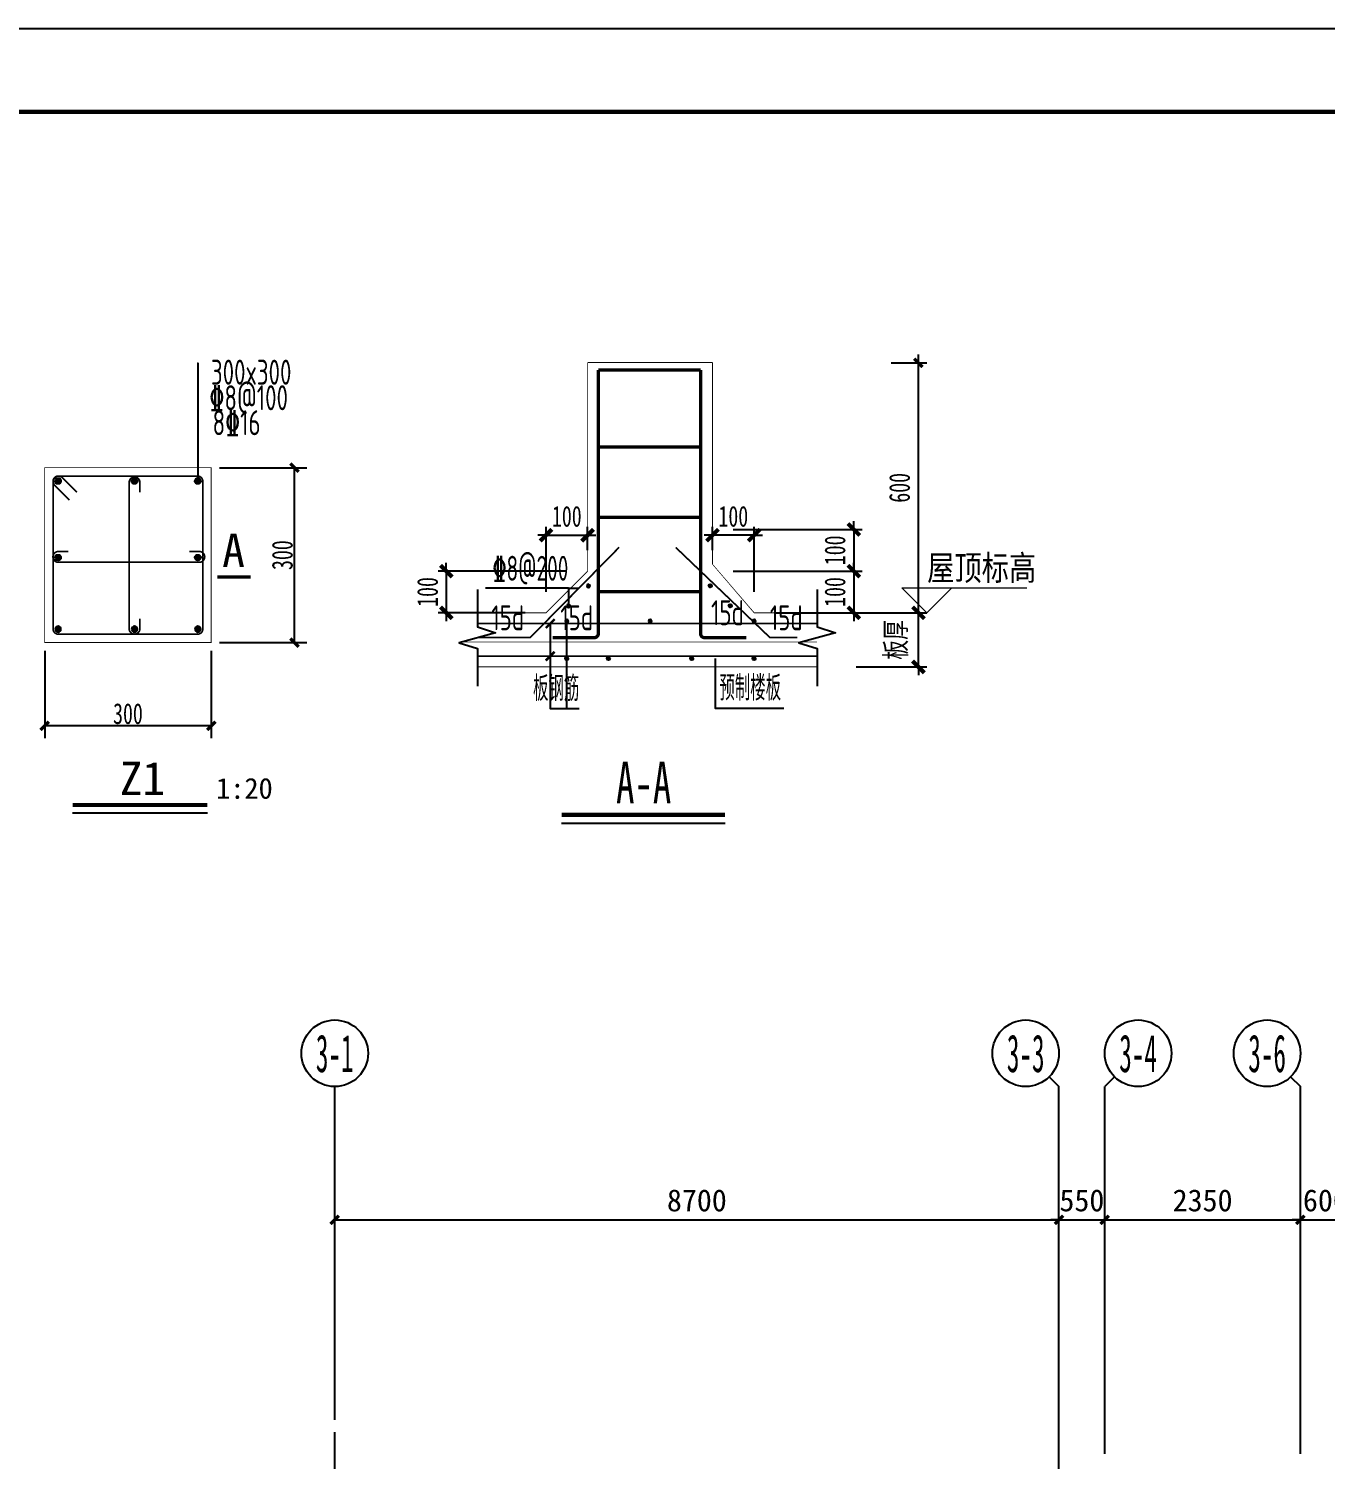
# Model space of a CAD drawing. Extents: x -3200781797 to -8106663, y 494714 to 1244925.
# Drawn here: x -8174377 to -8158800, y 1178883 to 1196064 of the extents above; entities that cross this region are included whole.
import ezdxf
from ezdxf.enums import TextEntityAlignment as Align
from ezdxf.xclip import XClip

# ---------------------------------------------------------------- set-up
doc = ezdxf.new("R2010")
doc.units = 0
doc.header["$LTSCALE"] = 1000
doc.header["$MEASUREMENT"] = 0
doc.header["$XCLIPFRAME"] = 0
doc.linetypes.add('3#-轴线$0$DOTE', pattern=[2.4200000000000004, 2, -0.2, 0.02, -0.2])
doc.linetypes.add('DASH', pattern=[0.35, 0.25, -0.1])
doc.layers.get('Defpoints').update_dxf_attribs({"color": 30, "linetype": 'DASH'})
for name, color, linetype in [('3#-轴线$0$3#-轴号$0$A-ANNO-AXIS-CIRC', 3, 'Continuous'), ('3#-轴线$0$3#-轴号$0$A-ANNO-AXIS-TEXT', 7, 'Continuous'), ('3#-轴线$0$3#-轴号$0$A-ANNO-DIMS', 3, 'Continuous'), ('3#-轴线$0$A-ANNO-DOTE', 10, '3#-轴线$0$DOTE'), ('3#-轴线$0$AXIS_TEXT', 7, 'Continuous'), ('3#4#5#模板$0$BORDER', 7, 'Continuous'), ('3#4#5#模板$0$S-ANNO-TEXT', 7, 'Continuous'), ('S-PC-FQ-WYQ', 4, 'Continuous'), ('节点$0$2-4#-结构平面图-7.19$0$S-ANNO-DIMS', 3, 'Continuous'), ('节点$0$2-4#-结构平面图-7.19$0$S-DETL', 4, 'Continuous'), ('节点$0$2-4#-结构平面图-7.19$0$S-DETL-REIN', 1, 'Continuous'), ('节点$0$2-4#-结构平面图-7.19$0$S-DETL-TEXT', 7, 'Continuous'), ('节点$0$S-DETL', 4, 'Continuous'), ('节点$0$S-DETL-REIN', 1, 'Continuous'), ('节点$0$S-DETL-REIN-TEXT', 1, 'Continuous'), ('节点$0$S-DETL-TEXT', 7, 'Continuous'), ('节点$0$S-SLAB', 6, 'Continuous')]:
    doc.layers.add(name, color=color, linetype=linetype)
doc.styles.add('3#-轴线$0$3#-轴号$0$_TCH_AXIS', font='')
doc.styles.add('3#-轴线$0$3#-轴号$0$_TCH_DIM_T3', font='')
doc.styles.add('3#-轴线$0$COMPLEX', font='COMPLEX')
doc.styles.add('节点$0$-楷体_GB2312', font='')
doc.styles.add('节点$0$2-4#-结构平面图-7.19$0$-楷体_GB2312', font='', dxfattribs={"width": 0.7})
doc.styles.add('节点$0$2-4#-结构平面图-7.19$0$STANDARD', font='')
doc.styles.add('节点$0$2-4#-结构平面图-7.19$0$TSSD_Norm', font='Tssdeng.shx', dxfattribs={"bigfont": 'hztxt.shx'})
doc.styles.add('节点$0$2-4#-结构平面图-7.19$0$楷体', font='simkai.ttf', dxfattribs={"width": 0.7})
doc.styles.add('节点$0$TSSD_NORM', font='tssdeng2.shx', dxfattribs={"width": 0.699999988079071, "bigfont": 'tssdchn.shx'})
doc.styles.add('节点$0$楷体', font='', dxfattribs={"width": 0.7, "height": 250})
doc.styles.get('3#-轴线$0$3#-轴号$0$_TCH_AXIS').set_extended_font_data('SimSun')
doc.styles.get('3#-轴线$0$3#-轴号$0$_TCH_DIM_T3').set_extended_font_data('SimSun')
doc.styles.get('节点$0$-楷体_GB2312').set_extended_font_data('KaiTi_GB2312')
doc.styles.get('节点$0$2-4#-结构平面图-7.19$0$-楷体_GB2312').set_extended_font_data('KaiTi_GB2312')
doc.styles.get('节点$0$2-4#-结构平面图-7.19$0$STANDARD').set_extended_font_data('NSimSun')
doc.styles.get('节点$0$楷体').set_extended_font_data('KaiTi_GB2312')
doc.dimstyles.new('3#-轴线$0$3#-轴号$0$_TCH_ARCH&&100', dxfattribs={"dimtxt": 264.3459915611814, "dimasz": 100, "dimexe": 250, "dimexo": 300, "dimgap": 100, "dimtad": 1, "dimdec": 0, "dimzin": 0, "dimdsep": 46, "dimtxsty": '3#-轴线$0$3#-轴号$0$_TCH_DIM_T3', "dimblk": '3#-轴线$0$3#-轴号$0$_ArchTick', "dimcen": 0.09, "dimclrt": 7, "dimazin": 2, "dimtfac": 1, "dimtdec": 0, "dimtix": 1, "dimtmove": 2, "dimatfit": 3, "dimfxl": 100, "dimtolj": 1, "dimtzin": 0, "dimarcsym": 0})
doc.dimstyles.new('节点$0$2-4#-结构平面图-7.19$0$normal', dxfattribs={"dimtxt": 3.5, "dimasz": 1, "dimexe": 2.5, "dimexo": 3, "dimgap": 1.5, "dimtad": 1, "dimdec": 0, "dimzin": 0, "dimdsep": 46, "dimtxsty": '节点$0$2-4#-结构平面图-7.19$0$STANDARD', "dimblk": '节点$0$2-4#-结构平面图-7.19$0$_ArchTick', "dimcen": 0.09, "dimadec": 0, "dimazin": 0, "dimtfac": 1, "dimtdec": 0, "dimtix": 1, "dimtmove": 2, "dimatfit": 3, "dimfxl": 1, "dimtolj": 1, "dimtzin": 0, "dimarcsym": 0})
doc.dimstyles.new('节点$0$2-4#-结构平面图-7.19$0$TSSD_20_100', dxfattribs={"dimtxt": 250, "dimasz": 100, "dimexe": 100, "dimexo": 250, "dimgap": 100, "dimtad": 1, "dimdec": 0, "dimlfac": 0.2, "dimzin": 0, "dimdsep": 46, "dimtxsty": '节点$0$2-4#-结构平面图-7.19$0$楷体', "dimblk": '节点$0$2-4#-结构平面图-7.19$0$_ArchTick', "dimcen": 0, "dimdle": 100, "dimclrt": 7, "dimadec": 0, "dimazin": 0, "dimtfac": 1, "dimtdec": 0, "dimtix": 1, "dimtmove": 2, "dimatfit": 3, "dimfxl": 1, "dimtolj": 1, "dimtzin": 0, "dimarcsym": 0})
doc.dimstyles.new('节点$0$TSSD_20_100', dxfattribs={"dimtxt": 300, "dimasz": 100, "dimexe": 100, "dimexo": 250, "dimgap": 100, "dimtad": 1, "dimdec": 0, "dimlfac": 0.2, "dimzin": 0, "dimdsep": 46, "dimtxsty": '节点$0$楷体', "dimblk": '节点$0$_ArchTick', "dimcen": 0, "dimdle": 100, "dimclrt": 7, "dimadec": 0, "dimazin": 0, "dimtfac": 1, "dimtdec": 0, "dimtix": 1, "dimtmove": 2, "dimatfit": 3, "dimfxl": 1, "dimtolj": 1, "dimtzin": 0, "dimarcsym": 0})

# ---------------------------------------------------------------- blocks, each defined once
blk = doc.blocks.new('节点$0$2-4#-结构平面图-7.19$0$_ArchTick')
at = {"color": 0, "linetype": 'ByBlock', "const_width": 0.4}
blk.add_lwpolyline([(-0.5, -0.5), (0.5, 0.5)], dxfattribs=at)
blk = doc.blocks.new('*D3819')
at = {"layer": 'Defpoints', "color": 0, "transparency": 16777216}
for p in [(155148.2405911626, -117807.8654207746), (157148.2405911626, -117807.865420763), (155148.2405911626, -118807.8654207485)]:
    blk.add_point(p, dxfattribs=at)
at = {"layer": '节点$0$2-4#-结构平面图-7.19$0$S-DETL-TEXT', "color": 0, "lineweight": -2, "transparency": 16777216}
for p, q in [((155148.2405911626, -117907.8654207746), (155148.2405911626, -118957.8654207485)), ((157148.2405911626, -117907.865420763), (157148.2405911626, -118957.8654207485)), ((157148.2405911626, -118807.8654207485), (155148.2405911626, -118807.8654207485))]:
    blk.add_line(p, q, dxfattribs=at)
at = {"layer": '节点$0$2-4#-结构平面图-7.19$0$S-DETL-TEXT', "color": 0, "lineweight": -2, "transparency": 16777216, "xscale": 100, "yscale": 100, "zscale": 100, "rotation": 180}
blk.add_blockref('节点$0$2-4#-结构平面图-7.19$0$_ArchTick', (155148.2405911626, -118807.8654207485), dxfattribs=at)
at = {"layer": '节点$0$2-4#-结构平面图-7.19$0$S-DETL-TEXT', "color": 0, "lineweight": -2, "transparency": 16777216, "xscale": 100, "yscale": 100, "zscale": 100}
blk.add_blockref('节点$0$2-4#-结构平面图-7.19$0$_ArchTick', (157148.2405911626, -118807.8654207485), dxfattribs=at)
at = {"layer": '节点$0$2-4#-结构平面图-7.19$0$S-DETL-TEXT', "color": 0, "transparency": 16777216, "insert": (156148.2405911626, -118662.8654207485), "char_height": 250, "attachment_point": 5, "style": '节点$0$2-4#-结构平面图-7.19$0$-楷体_GB2312'}
blk.add_mtext('\\A1;300', dxfattribs=at)
blk = doc.blocks.new('*D3820')
at = {"layer": 'Defpoints', "color": 0, "transparency": 16777216}
for p in [(157148.2405911627, -115707.8654207747), (158148.2405911647, -115707.8654207747), (157148.2405911627, -117807.8654207747)]:
    blk.add_point(p, dxfattribs=at)
at = {"layer": '节点$0$2-4#-结构平面图-7.19$0$S-DETL-TEXT', "color": 0, "lineweight": -2, "transparency": 16777216}
for p, q in [((157248.2405911627, -115707.8654207747), (158298.2405911647, -115707.8654207747)), ((158148.2405911647, -117807.8654207747), (158148.2405911647, -115707.8654207747)), ((157248.2405911627, -117807.8654207747), (158298.2405911647, -117807.8654207747))]:
    blk.add_line(p, q, dxfattribs=at)
at = {"layer": '节点$0$2-4#-结构平面图-7.19$0$S-DETL-TEXT', "color": 0, "lineweight": -2, "transparency": 16777216, "xscale": 100, "yscale": 100, "zscale": 100}
for p, rotation in [((158148.2405911647, -115707.8654207747), 90), ((158148.2405911647, -117807.8654207747), 270)]:
    blk.add_blockref('节点$0$2-4#-结构平面图-7.19$0$_ArchTick', p, dxfattribs=dict(at, rotation=rotation))
at = {"layer": '节点$0$2-4#-结构平面图-7.19$0$S-DETL-TEXT', "color": 0, "transparency": 16777216, "insert": (158003.2405911646, -116757.8654207747), "char_height": 250, "attachment_point": 5, "rotation": 90, "style": '节点$0$2-4#-结构平面图-7.19$0$-楷体_GB2312'}
blk.add_mtext('\\A1;300', dxfattribs=at)
blk = doc.blocks.new('节点$0$2-4#-结构平面图-7.19$0$A$C63F51810')
at = {"layer": '节点$0$2-4#-结构平面图-7.19$0$S-DETL-REIN'}
h = blk.add_hatch(color=256, dxfattribs=at)
edge = h.paths.add_edge_path()
edge.add_arc((0, 0), 35, 0, 360)
at = {"layer": '节点$0$2-4#-结构平面图-7.19$0$S-DETL-REIN', "ltscale": 0.2}
blk.add_circle((0, 0), 35, dxfattribs=at)
blk = doc.blocks.new('节点$0$A$C63F51810')
at = {"layer": '节点$0$S-DETL-REIN'}
h = blk.add_hatch(color=256, dxfattribs=at)
edge = h.paths.add_edge_path()
edge.add_arc((0, 0), 35, 0, 360)
at = {"layer": '节点$0$S-DETL-REIN', "ltscale": 0.2}
blk.add_circle((0, 0), 35, dxfattribs=at)
blk = doc.blocks.new('节点$0$_ArchTick')
at = {"color": 0, "linetype": 'ByBlock', "const_width": 0.5}
blk.add_lwpolyline([(-0.7071067811865476, -0.7071067811865476), (0.7071067811865476, 0.7071067811865476)], dxfattribs=at)
blk = doc.blocks.new('*D3821')
at = {"layer": 'Defpoints', "color": 0, "transparency": 16777216}
for p in [(164643.6874410732, -117450.2381756441), (165643.6874410733, -117450.2381756441), (164643.6874410732, -118100.2381756441)]:
    blk.add_point(p, dxfattribs=at)
at = {"layer": '节点$0$S-DETL-TEXT', "color": 0, "lineweight": -2, "transparency": 16777216}
for p, q in [((164893.6874410732, -117450.2381756441), (165743.6874410733, -117450.2381756441)), ((165643.6874410733, -117450.2381756441), (165643.6874410733, -117350.2381756441)), ((165643.6874410733, -118100.2381756441), (165643.6874410733, -117450.2381756441)), ((164893.6874410732, -118100.2381756441), (165743.6874410733, -118100.2381756441)), ((165643.6874410733, -118100.2381756441), (165643.6874410733, -118200.2381756441))]:
    blk.add_line(p, q, dxfattribs=at)
at = {"layer": '节点$0$S-DETL-TEXT', "color": 0, "lineweight": -2, "transparency": 16777216, "xscale": 100, "yscale": 100, "zscale": 100}
for p, rotation in [((165643.6874410733, -117450.2381756441), 270), ((165643.6874410733, -118100.2381756441), 90)]:
    blk.add_blockref('节点$0$_ArchTick', p, dxfattribs=dict(at, rotation=rotation))
at = {"layer": '节点$0$S-DETL-TEXT', "color": 7, "transparency": 16777216, "insert": (165382.8766302624, -117775.2381756442), "char_height": 250, "attachment_point": 5, "rotation": 90, "style": '节点$0$楷体'}
blk.add_mtext('\\A1;板厚', dxfattribs=at)
blk = doc.blocks.new('*D3822')
at = {"layer": 'Defpoints', "color": 0, "transparency": 16777216}
for p in [(161669.8076674424, -116950.2381756441), (159972.5516089892, -117450.2381756441), (161169.8076674422, -117450.2381756441)]:
    blk.add_point(p, dxfattribs=at)
at = {"layer": '节点$0$S-DETL-TEXT', "color": 0, "lineweight": -2, "transparency": 16777216}
for p, q in [((161419.8076674424, -116950.2381756441), (159872.5516089892, -116950.2381756441)), ((159972.5516089892, -116950.2381756441), (159972.5516089892, -116850.2381756441)), ((159972.5516089892, -116950.2381756441), (159972.5516089892, -117450.2381756441)), ((160919.8076674422, -117450.2381756441), (159872.5516089892, -117450.2381756441)), ((159972.5516089892, -117450.2381756441), (159972.5516089892, -117550.2381756441))]:
    blk.add_line(p, q, dxfattribs=at)
at = {"layer": '节点$0$S-DETL-TEXT', "color": 0, "lineweight": -2, "transparency": 16777216, "xscale": 100, "yscale": 100, "zscale": 100}
for p, rotation in [((159972.5516089892, -116950.2381756441), 270), ((159972.5516089892, -117450.2381756441), 90)]:
    blk.add_blockref('节点$0$_ArchTick', p, dxfattribs=dict(at, rotation=rotation))
at = {"layer": '节点$0$S-DETL-TEXT', "color": 7, "transparency": 16777216, "insert": (159747.5516089891, -117200.2381756441), "char_height": 250, "attachment_point": 5, "rotation": 90, "style": '节点$0$楷体'}
blk.add_mtext('\\A1;100', dxfattribs=at)
blk = doc.blocks.new('*D3823')
at = {"layer": 'Defpoints', "color": 0, "transparency": 16777216}
for p in [(161669.8076674424, -116518.4442519848), (161669.8076674424, -116950.2381756441), (161169.8076674421, -117450.2381756441)]:
    blk.add_point(p, dxfattribs=at)
at = {"layer": '节点$0$S-DETL-TEXT', "color": 0, "lineweight": -2, "transparency": 16777216}
for p, q in [((161169.8076674421, -117200.2381756441), (161169.8076674421, -116418.4442519848)), ((161669.8076674424, -116700.2381756441), (161669.8076674424, -116418.4442519848)), ((161169.8076674421, -116518.4442519848), (161069.8076674421, -116518.4442519848)), ((161169.8076674421, -116518.4442519848), (161669.8076674424, -116518.4442519848)), ((161669.8076674424, -116518.4442519848), (161769.8076674424, -116518.4442519848))]:
    blk.add_line(p, q, dxfattribs=at)
at = {"layer": '节点$0$S-DETL-TEXT', "color": 0, "lineweight": -2, "transparency": 16777216, "xscale": 100, "yscale": 100, "zscale": 100}
blk.add_blockref('节点$0$_ArchTick', (161169.8076674421, -116518.4442519848), dxfattribs=at)
at = {"layer": '节点$0$S-DETL-TEXT', "color": 0, "lineweight": -2, "transparency": 16777216, "xscale": 100, "yscale": 100, "zscale": 100, "rotation": 180}
blk.add_blockref('节点$0$_ArchTick', (161669.8076674424, -116518.4442519848), dxfattribs=at)
at = {"layer": '节点$0$S-DETL-TEXT', "color": 7, "transparency": 16777216, "insert": (161419.8076674422, -116293.4442519848), "char_height": 250, "attachment_point": 5, "style": '节点$0$楷体'}
blk.add_mtext('\\A1;100', dxfattribs=at)
blk = doc.blocks.new('*D3861')
at = {"layer": 'Defpoints', "color": 0, "transparency": 16777216}
for p in [(163169.807667407, -116950.2381756791), (163669.8076673721, -117450.2381757144), (164867.0637258263, -117450.2381757144)]:
    blk.add_point(p, dxfattribs=at)
at = {"layer": '节点$0$S-DETL-TEXT', "color": 0, "lineweight": -2, "transparency": 16777216}
for p, q in [((163419.807667407, -116950.2381756791), (164967.0637258263, -116950.238175679)), ((164867.0637258263, -116950.238175679), (164867.0637258263, -116850.238175679)), ((164867.0637258263, -116950.238175679), (164867.0637258263, -117450.2381757144)), ((163919.8076673721, -117450.2381757144), (164967.0637258263, -117450.2381757144)), ((164867.0637258263, -117450.2381757144), (164867.0637258263, -117550.2381757144))]:
    blk.add_line(p, q, dxfattribs=at)
at = {"layer": '节点$0$S-DETL-TEXT', "color": 0, "lineweight": -2, "transparency": 16777216, "xscale": 100, "yscale": 100, "zscale": 100}
for p, rotation in [((164867.0637258263, -116950.238175679), 270), ((164867.0637258263, -117450.2381757144), 90)]:
    blk.add_blockref('节点$0$_ArchTick', p, dxfattribs=dict(at, rotation=rotation))
at = {"layer": '节点$0$S-DETL-TEXT', "color": 7, "transparency": 16777216, "insert": (164642.0637258262, -117200.2381756968), "char_height": 250, "attachment_point": 5, "rotation": 90, "style": '节点$0$楷体'}
blk.add_mtext('\\A1;100', dxfattribs=at)
blk = doc.blocks.new('*D3862')
at = {"layer": 'Defpoints', "color": 0, "transparency": 16777216}
for p in [(163169.807667407, -116518.4442520342), (163169.807667407, -116950.238175679), (163669.807667372, -117450.2381757144)]:
    blk.add_point(p, dxfattribs=at)
at = {"layer": '节点$0$S-DETL-TEXT', "color": 0, "lineweight": -2, "transparency": 16777216}
for p, q in [((163169.807667407, -116700.238175679), (163169.807667407, -116418.4442520342)), ((163669.807667372, -117200.2381757144), (163669.807667372, -116418.4442520342)), ((163169.807667407, -116518.4442520342), (163069.807667407, -116518.4442520342)), ((163669.807667372, -116518.4442520342), (163169.807667407, -116518.4442520342)), ((163669.807667372, -116518.4442520342), (163769.807667372, -116518.4442520342))]:
    blk.add_line(p, q, dxfattribs=at)
at = {"layer": '节点$0$S-DETL-TEXT', "color": 0, "lineweight": -2, "transparency": 16777216, "xscale": 100, "yscale": 100, "zscale": 100}
blk.add_blockref('节点$0$_ArchTick', (163169.807667407, -116518.4442520342), dxfattribs=at)
at = {"layer": '节点$0$S-DETL-TEXT', "color": 0, "lineweight": -2, "transparency": 16777216, "xscale": 100, "yscale": 100, "zscale": 100, "rotation": 180}
blk.add_blockref('节点$0$_ArchTick', (163669.807667372, -116518.4442520342), dxfattribs=at)
at = {"layer": '节点$0$S-DETL-TEXT', "color": 7, "transparency": 16777216, "insert": (163419.8076673895, -116293.4442520342), "char_height": 250, "attachment_point": 5, "style": '节点$0$楷体'}
blk.add_mtext('\\A1;100', dxfattribs=at)
blk = doc.blocks.new('*D3863')
at = {"layer": 'Defpoints', "color": 0, "transparency": 16777216}
for p in [(163169.807667407, -116450.2381756441), (163669.8076673721, -116950.2381756791), (164867.0637258263, -116950.238175679)]:
    blk.add_point(p, dxfattribs=at)
at = {"layer": '节点$0$S-DETL-TEXT', "color": 0, "lineweight": -2, "transparency": 16777216}
for p, q in [((163419.807667407, -116450.2381756441), (164967.0637258263, -116450.2381756441)), ((164867.0637258263, -116450.2381756441), (164867.0637258263, -116350.2381756441)), ((164867.0637258263, -116450.2381756441), (164867.0637258263, -116950.238175679)), ((163919.8076673721, -116950.238175679), (164967.0637258263, -116950.238175679)), ((164867.0637258263, -116950.238175679), (164867.0637258263, -117050.238175679))]:
    blk.add_line(p, q, dxfattribs=at)
at = {"layer": '节点$0$S-DETL-TEXT', "color": 0, "lineweight": -2, "transparency": 16777216, "xscale": 100, "yscale": 100, "zscale": 100}
for p, rotation in [((164867.0637258263, -116450.2381756441), 270), ((164867.0637258263, -116950.238175679), 90)]:
    blk.add_blockref('节点$0$_ArchTick', p, dxfattribs=dict(at, rotation=rotation))
at = {"layer": '节点$0$S-DETL-TEXT', "color": 7, "transparency": 16777216, "insert": (164642.0637258262, -116700.2381756616), "char_height": 250, "attachment_point": 5, "rotation": 90, "style": '节点$0$楷体'}
blk.add_mtext('\\A1;100', dxfattribs=at)
blk = doc.blocks.new('*D3864')
at = {"layer": 'Defpoints', "color": 0, "transparency": 16777216}
for p in [(165067.1206061094, -114448.9881755738), (165643.6874410827, -114448.9881755738), (165063.3706061094, -117450.2381756441)]:
    blk.add_point(p, dxfattribs=at)
at = {"layer": '节点$0$2-4#-结构平面图-7.19$0$S-ANNO-DIMS', "color": 0, "lineweight": -2, "transparency": 16777216}
for p, q in [((165643.6874410827, -117550.2381756441), (165643.6874410827, -114348.9881755738)), ((165317.1206061094, -114448.9881755738), (165743.6874410827, -114448.9881755738)), ((165313.3706061094, -117450.2381756441), (165743.6874410827, -117450.2381756441))]:
    blk.add_line(p, q, dxfattribs=at)
at = {"layer": '节点$0$2-4#-结构平面图-7.19$0$S-ANNO-DIMS', "color": 0, "lineweight": -2, "transparency": 16777216, "xscale": 100, "yscale": 100, "zscale": 100}
for p, rotation in [((165643.6874410827, -114448.9881755738), 90), ((165643.6874410827, -117450.2381756441), 270)]:
    blk.add_blockref('节点$0$2-4#-结构平面图-7.19$0$_ArchTick', p, dxfattribs=dict(at, rotation=rotation))
at = {"layer": '节点$0$2-4#-结构平面图-7.19$0$S-ANNO-DIMS', "color": 7, "transparency": 16777216, "insert": (165417.2829467006, -115949.613175609), "char_height": 250, "attachment_point": 5, "rotation": 90, "style": '节点$0$2-4#-结构平面图-7.19$0$楷体'}
blk.add_mtext('\\A1;600', dxfattribs=at)
blk = doc.blocks.new('3#-轴线$0$_AXISO')
blk.add_circle((0, 0), 0.5)
at = {"layer": '3#-轴线$0$AXIS_TEXT', "style": '3#-轴线$0$COMPLEX', "width": 1.041666666666667}
blk.add_attdef('A', text='', height=0.56, dxfattribs=at).set_placement((-0.25, -0.28), (0.25, -0.28), align=Align.FIT)
blk = doc.blocks.new('3#-轴线$0$3#-轴号$0$_ArchTick')
at = {"color": 0, "linetype": 'ByBlock', "const_width": 0.4}
blk.add_lwpolyline([(-0.5, -0.5), (0.5, 0.5)], dxfattribs=at)
blk = doc.blocks.new('*D2046')
at = {"layer": '3#-轴线$0$3#-轴号$0$A-ANNO-DIMS', "color": 0, "lineweight": -2, "transparency": 16777216}
for p, q in [((1.163414459220222e-13, 4889.379549735226), (1.622657008915596e-13, 5639.379549759914)), ((8700, 4889.379549735224), (8700, 5639.379549759914)), ((1.469576159022177e-13, 5389.379549759914), (8700, 5389.379549759914))]:
    blk.add_line(p, q, dxfattribs=at)
at = {"layer": 'Defpoints', "color": 0, "transparency": 16777216}
for p in [(8700, 5389.379549759914), (9.797174393481187e-14, 4589.379549735226), (8700, 4589.379549735224)]:
    blk.add_point(p, dxfattribs=at)
at = {"layer": '3#-轴线$0$3#-轴号$0$A-ANNO-DIMS', "color": 0, "lineweight": -2, "transparency": 16777216, "xscale": 100, "yscale": 100, "zscale": 100, "rotation": 180}
blk.add_blockref('3#-轴线$0$3#-轴号$0$_ArchTick', (1.469576159022177e-13, 5389.379549759914), dxfattribs=at)
at = {"layer": '3#-轴线$0$3#-轴号$0$A-ANNO-DIMS', "color": 0, "lineweight": -2, "transparency": 16777216, "xscale": 100, "yscale": 100, "zscale": 100}
blk.add_blockref('3#-轴线$0$3#-轴号$0$_ArchTick', (8700, 5389.379549759914), dxfattribs=at)
at = {"layer": '3#-轴线$0$3#-轴号$0$A-ANNO-DIMS', "color": 7, "transparency": 16777216, "insert": (4350, 5621.552545540505), "char_height": 264.3459915611814, "attachment_point": 5, "style": '3#-轴线$0$3#-轴号$0$_TCH_DIM_T3'}
blk.add_mtext('\\A1;8700', dxfattribs=at)
blk = doc.blocks.new('*D2047')
at = {"layer": '3#-轴线$0$3#-轴号$0$A-ANNO-DIMS', "color": 0, "lineweight": -2, "transparency": 16777216}
for p, q in [((8700, 4889.379549735224), (8700, 5639.379549759913)), ((9250, 4889.379549735224), (9250, 5639.379549759913)), ((8700, 5389.379549759913), (8600, 5389.379549759913)), ((8700, 5389.379549759913), (9250, 5389.379549759913)), ((9250, 5389.379549759913), (9350, 5389.379549759913))]:
    blk.add_line(p, q, dxfattribs=at)
at = {"layer": 'Defpoints', "color": 0, "transparency": 16777216}
for p in [(9250, 5389.379549759913), (8700, 4589.379549735224), (9250, 4589.379549735224)]:
    blk.add_point(p, dxfattribs=at)
at = {"layer": '3#-轴线$0$3#-轴号$0$A-ANNO-DIMS', "color": 0, "lineweight": -2, "transparency": 16777216, "xscale": 100, "yscale": 100, "zscale": 100}
blk.add_blockref('3#-轴线$0$3#-轴号$0$_ArchTick', (8700, 5389.379549759913), dxfattribs=at)
at = {"layer": '3#-轴线$0$3#-轴号$0$A-ANNO-DIMS', "color": 0, "lineweight": -2, "transparency": 16777216, "xscale": 100, "yscale": 100, "zscale": 100, "rotation": 180}
blk.add_blockref('3#-轴线$0$3#-轴号$0$_ArchTick', (9250, 5389.379549759913), dxfattribs=at)
at = {"layer": '3#-轴线$0$3#-轴号$0$A-ANNO-DIMS', "color": 7, "transparency": 16777216, "insert": (8975, 5621.552545540504), "char_height": 264.3459915611814, "attachment_point": 5, "style": '3#-轴线$0$3#-轴号$0$_TCH_DIM_T3'}
blk.add_mtext('\\A1;550', dxfattribs=at)
blk = doc.blocks.new('*D2048')
at = {"layer": '3#-轴线$0$3#-轴号$0$A-ANNO-DIMS', "color": 0, "lineweight": -2, "transparency": 16777216}
for p, q in [((9250, 4889.379549735224), (9250, 5639.379549759913)), ((11600, 4889.379549735223), (11600, 5639.379549759913)), ((9250, 5389.379549759913), (11600, 5389.379549759913))]:
    blk.add_line(p, q, dxfattribs=at)
at = {"layer": 'Defpoints', "color": 0, "transparency": 16777216}
for p in [(11600, 5389.379549759913), (9250, 4589.379549735224), (11600, 4589.379549735223)]:
    blk.add_point(p, dxfattribs=at)
at = {"layer": '3#-轴线$0$3#-轴号$0$A-ANNO-DIMS', "color": 0, "lineweight": -2, "transparency": 16777216, "xscale": 100, "yscale": 100, "zscale": 100, "rotation": 180}
blk.add_blockref('3#-轴线$0$3#-轴号$0$_ArchTick', (9250, 5389.379549759913), dxfattribs=at)
at = {"layer": '3#-轴线$0$3#-轴号$0$A-ANNO-DIMS', "color": 0, "lineweight": -2, "transparency": 16777216, "xscale": 100, "yscale": 100, "zscale": 100}
blk.add_blockref('3#-轴线$0$3#-轴号$0$_ArchTick', (11600, 5389.379549759913), dxfattribs=at)
at = {"layer": '3#-轴线$0$3#-轴号$0$A-ANNO-DIMS', "color": 7, "transparency": 16777216, "insert": (10425, 5621.552545540504), "char_height": 264.3459915611814, "attachment_point": 5, "style": '3#-轴线$0$3#-轴号$0$_TCH_DIM_T3'}
blk.add_mtext('\\A1;2350', dxfattribs=at)
blk = doc.blocks.new('*D2049')
at = {"layer": '3#-轴线$0$3#-轴号$0$A-ANNO-DIMS', "color": 0, "lineweight": -2, "transparency": 16777216}
for p, q in [((11600, 4889.379549735223), (11600, 5639.379549759912)), ((12200, 4889.379549735223), (12200, 5639.379549759912)), ((11600, 5389.379549759912), (11500, 5389.379549759912)), ((11600, 5389.379549759912), (12200, 5389.379549759912)), ((12200, 5389.379549759912), (12300, 5389.379549759912))]:
    blk.add_line(p, q, dxfattribs=at)
at = {"layer": 'Defpoints', "color": 0, "transparency": 16777216}
for p in [(12200, 5389.379549759912), (11600, 4589.379549735223), (12200, 4589.379549735223)]:
    blk.add_point(p, dxfattribs=at)
at = {"layer": '3#-轴线$0$3#-轴号$0$A-ANNO-DIMS', "color": 0, "lineweight": -2, "transparency": 16777216, "xscale": 100, "yscale": 100, "zscale": 100}
blk.add_blockref('3#-轴线$0$3#-轴号$0$_ArchTick', (11600, 5389.379549759912), dxfattribs=at)
at = {"layer": '3#-轴线$0$3#-轴号$0$A-ANNO-DIMS', "color": 0, "lineweight": -2, "transparency": 16777216, "xscale": 100, "yscale": 100, "zscale": 100, "rotation": 180}
blk.add_blockref('3#-轴线$0$3#-轴号$0$_ArchTick', (12200, 5389.379549759912), dxfattribs=at)
at = {"layer": '3#-轴线$0$3#-轴号$0$A-ANNO-DIMS', "color": 7, "transparency": 16777216, "insert": (11900, 5621.552545540503), "char_height": 264.3459915611814, "attachment_point": 5, "style": '3#-轴线$0$3#-轴号$0$_TCH_DIM_T3'}
blk.add_mtext('\\A1;600', dxfattribs=at)
blk = doc.blocks.new('节点')
blk.add_line((164426.8726621361, -117450.2381756441), (165078.9058693906, -117450.2381756441))
at = {"layer": '节点$0$2-4#-结构平面图-7.19$0$S-DETL', "const_width": 10}
blk.add_lwpolyline([(155148.2405911626, -115707.8654207746), (157148.2405911626, -115707.8654207746), (157148.2405911626, -117807.8654207746), (155148.2405911626, -117807.8654207746), (155148.2405911626, -115707.8654207746)], dxfattribs=at)
at = {"layer": '节点$0$2-4#-结构平面图-7.19$0$S-DETL-REIN', "const_width": 40}
for points in [[(161798.3262122625, -114534.4155842323), (163026.208230105, -114534.4155842323)], [(161794.2304041537, -115460.1986994297), (163030.3040382138, -115460.1986994297)], [(161794.2304041537, -116304.2149254276), (163030.3040382138, -116304.2149254276)], [(161794.2304041537, -117195.2381756442), (163030.3040382138, -117195.2381756442)]]:
    blk.add_lwpolyline(points, dxfattribs=at)
at = {"layer": '节点$0$2-4#-结构平面图-7.19$0$S-DETL-REIN', "const_width": 20}
for points in [[(155536.2757183875, -116003.1740626391), (155359.0980697831, -115826.7992321356, 0.6673578232428146), (155248.2406138524, -115872.8654207728), (155248.2406138524, -117642.8654207751, 0.414213562373146), (155313.2406138524, -117707.8654207751), (156983.2405911072, -117707.8654207751, 0.4142135623730518), (157048.2405911072, -117642.8654207751), (157048.2405911072, -115872.8654207737, 0.4142135623730951), (156983.2405911072, -115807.8654207737), (155313.0646201431, -115807.8654207732, 0.6690000755198791), (155267.2071642124, -115918.9316094104), (155444.5608065257, -116095.481636169)], [(156292.1456730345, -117520.9517157572), (156292.1456730345, -117640.9517157572, -1), (156162.1456730345, -117640.9517157572), (156162.1456730345, -115885.2273662999, -1), (156292.1456730345, -115885.2273662999), (156292.1456730345, -116005.2273662999)], [(156885.0011295474, -116714.088922869), (157005.0011295474, -116714.088922869, -1), (157005.0011295474, -116844.088922869), (155311.9875187769, -116844.088922869, -1), (155311.9875187769, -116714.088922869), (155431.9875187769, -116714.088922869)]]:
    blk.add_lwpolyline(points, format="xyb", dxfattribs=at)
at = {"layer": '节点$0$2-4#-结构平面图-7.19$0$S-DETL-TEXT', "color": 1}
blk.add_lwpolyline([(156988.2405912269, -114454.3239618862), (156988.2405912269, -114454.3239618862), (156988.2405912269, -115867.8654207746)], dxfattribs=at)
at = {"layer": '节点$0$2-4#-结构平面图-7.19$0$S-DETL-TEXT'}
for points, const_width in [([(157222.7419960739, -117019.1333155828), (157622.7419960739, -117019.1333155828)], 39.99999999999999), ([(157103.7101140495, -119758.4360441473), (155483.2904763285, -119758.4360441473)], 50)]:
    blk.add_lwpolyline(points, dxfattribs=dict(at, const_width=const_width))
blk.add_lwpolyline([(157103.7101140495, -119858.4360441473), (155483.2904763285, -119858.4360441473)], dxfattribs=at)
at = {"layer": '节点$0$S-DETL', "const_width": 10}
for points in [[(161669.8076674559, -114445.2381756442), (161669.8076674424, -116950.2381756441)], [(161669.8076674559, -114445.2381756442), (163169.8076674559, -114445.2381756523)], [(164426.8726621361, -117450.2381756441), (163669.8076675402, -117450.2381756441), (163169.8076674424, -116950.2381755458), (163169.8076674559, -114445.2381756442)], [(161669.8076674424, -116950.2381756441), (161169.8076674421, -117450.2381756441), (160345.120378911, -117450.2381756441)]]:
    blk.add_lwpolyline(points, dxfattribs=at)
at = {"layer": '节点$0$S-DETL'}
for points in [[(160345.120378911, -117170.2381756441), (160345.120378911, -117620.2381756441), (160565.120378911, -117690.2381756441), (160125.120378911, -117810.2381756441), (160345.120378911, -117880.2381756441), (160345.120378911, -118330.2381756441)], [(164426.8726621361, -117170.2381756441), (164426.8726621361, -117620.2381756441), (164646.8726621361, -117690.2381756441), (164206.8726621361, -117810.2381756441), (164426.8726621361, -117880.2381756441), (164426.8726621361, -118330.2381756441)]]:
    blk.add_lwpolyline(points, dxfattribs=at)
at = {"layer": '节点$0$S-DETL-REIN', "const_width": 40}
for points in [[(161798.3262122625, -114534.4155842323), (161798.3262122497, -117699.5076915898, -0.4142135623730951), (161748.3262122497, -117749.5076915898), (161248.3262122494, -117749.5076915898)], [(163026.208230105, -114534.4155842323), (163026.2082301178, -117699.5076915898, 0.4142135623730951), (163076.2082301178, -117749.5076915898), (163576.208230118, -117749.5076915898)]]:
    blk.add_lwpolyline(points, format="xyb", dxfattribs=at)
at = {"layer": '节点$0$S-DETL-REIN', "const_width": 20}
for points in [[(162047.5448107028, -116664.8599485424), (160981.2918112786, -117746.715093235), (160358.038347743, -117746.715093235)], [(162727.496669994, -116664.8599485424), (163858.3235237037, -117746.715093235), (164187.0338920157, -117746.715093235)], [(160345.120378911, -117580.2381756441), (164426.8726621361, -117580.2381756441)], [(160345.120378911, -117970.2381756441), (164426.8726621361, -117970.2381756441)]]:
    blk.add_lwpolyline(points, dxfattribs=at)
at = {"layer": '节点$0$S-DETL-REIN-TEXT', "color": 1, "const_width": 30}
for points in [[(161272.840676032, -117527.2051670556), (161166.7746588523, -117633.2711842321)], [(161272.840676032, -117917.2051670556), (161166.7746588523, -118023.2711842321)]]:
    blk.add_lwpolyline(points, dxfattribs=at)
at = {"layer": '节点$0$S-DETL-TEXT', "color": 1}
blk.add_line((161438.106930522, -117156.2356321458), (161438.106930522, -117368.2716474482), dxfattribs=at)
for points in [[(161438.106930522, -117156.2356321458), (160441.6010610475, -117156.2356321458)], [(161438.106930522, -117156.2356321458), (161563.2555793241, -117156.2356321458)], [(161219.8076674421, -117580.2381756441), (161219.8076674421, -118600.2381760208), (161569.8076675062, -118600.2381760208)], [(161419.8076674424, -118600.2381760208), (161419.8076674424, -117550.2381756441)]]:
    blk.add_lwpolyline(points, dxfattribs=at)
at = {"layer": '节点$0$S-DETL-TEXT', "color": 0, "linetype": 'Continuous', "lineweight": 0, "flags": 128}
blk.add_lwpolyline([(166043.6874411518, -117150.2381757139), (165743.6874410773, -117450.2381756394), (165443.6874410028, -117150.2381757139), (166943.6874410773, -117150.2381757139)], dxfattribs=at)
at = {"layer": '节点$0$S-DETL-TEXT'}
for points in [[(164026.741902543, -118600.2381760208), (163204.7308626894, -118600.2381760208), (163204.7308626894, -118000.2381756441)], [(161357.7310062866, -119977.2711566351), (163320.3150415827, -119977.2711566351)]]:
    blk.add_lwpolyline(points, dxfattribs=at)
at = {"layer": '节点$0$S-DETL-TEXT', "const_width": 50}
blk.add_lwpolyline([(161357.7310062866, -119877.2711566351), (163320.3150415827, -119877.2711566351)], dxfattribs=at)
at = {"layer": '节点$0$S-SLAB', "const_width": 10}
for points in [[(164426.8726621361, -117800.2381756441), (160161.7870455778, -117800.2381756441)], [(164426.8726621361, -118100.2381756441), (160345.120378911, -118100.2381756441)]]:
    blk.add_lwpolyline(points, dxfattribs=at)
at = {"layer": '节点$0$2-4#-结构平面图-7.19$0$S-DETL-REIN'}
for p in [(155308.2405911626, -115867.8654207746), (156227.6465787681, -115867.8654207746), (156988.2405912269, -115867.8654207746), (155308.2405911626, -116787.6401060247), (156988.2405912269, -116787.6401060247)]:
    blk.add_blockref('节点$0$2-4#-结构平面图-7.19$0$A$C63F51810', p, dxfattribs=at)
at = {"layer": '节点$0$2-4#-结构平面图-7.19$0$S-DETL-REIN', "xscale": -1, "rotation": 180}
for p in [(155308.2405911626, -117647.8654207746), (156227.6465787681, -117647.8654207746), (156988.2405912269, -117647.8654207746)]:
    blk.add_blockref('节点$0$2-4#-结构平面图-7.19$0$A$C63F51810', p, dxfattribs=at)
at = {"layer": '节点$0$S-DETL-REIN', "yscale": 0.5714285710128024, "rotation": 180}
for p, xscale, zscale in [((161679.5170513194, -117128.2935195733), -0.5714285710128024, 0.571428571), ((163143.2971538191, -117126.4287839448), 0.5714285710128024, 0.5714285710128024), ((161439.3409946866, -117367.6635876438), -0.5714285710128024, 0.571428571), ((163383.4732104519, -117365.7988520153), 0.5714285710128024, 0.5714285710128024), ((161419.8076674424, -117550.2381756441), -0.5714285710128024, 0.571428571), ((162419.8076674424, -117550.2381756441), -0.5714285710128024, 0.571428571), ((163669.8076674424, -117550.2381756441), -0.5714285710128024, 0.571428571)]:
    blk.add_blockref('节点$0$A$C63F51810', p, dxfattribs=dict(at, xscale=xscale, zscale=zscale))
at = {"layer": '节点$0$S-DETL-REIN', "xscale": 0.5714285710128024, "yscale": 0.5714285710128024, "zscale": 0.5714285710128024}
for p in [(161419.8076674424, -118000.2381756441), (161919.8076674424, -118000.2381756441), (162919.8076674424, -118000.2381756441), (163669.8076674424, -118000.2381756441)]:
    blk.add_blockref('节点$0$A$C63F51810', p, dxfattribs=at)
at = {"layer": '节点$0$2-4#-结构平面图-7.19$0$S-DETL-TEXT', "color": 1, "style": '节点$0$2-4#-结构平面图-7.19$0$TSSD_Norm', "width": 0.699999988079071}
for s, p in [('300x300', (158111.9371432399, -114801.3138824949)), ('%%1328@100', (158070.5329793233, -115107.8654203979)), ('8%%13216', (157741.580858683, -115407.8654203979))]:
    blk.add_text(s, height=300, dxfattribs=at).set_placement(p, align=Align.BOTTOM_RIGHT)
at = {"layer": '节点$0$2-4#-结构平面图-7.19$0$S-DETL-TEXT', "style": '节点$0$2-4#-结构平面图-7.19$0$-楷体_GB2312'}
for s, height, p in [('A', 400, (157280.2165025359, -117019.1333155828)), ('1:20', 250, (157207.1629393089, -119758.4360441473))]:
    blk.add_text(s, height=height, dxfattribs=at).set_placement(p, align=Align.BOTTOM_LEFT)
blk.add_text('Z1', height=400, dxfattribs=at).set_placement((156322.3521249134, -119758.4360441473), align=Align.BOTTOM_CENTER)
at = {"layer": '节点$0$S-DETL-TEXT', "color": 1, "style": '节点$0$TSSD_NORM'}
for s, width, p in [('\x848@200', 0.65, (161438.106930522, -117156.2356321458)), ('15d', 0.699999988079071, (163546.4527972585, -117689.5060554128)), ('15d', 0.699999988079071, (160906.6698373205, -117750.3286468247)), ('15d', 0.699999988079071, (161735.486808086, -117750.3286468247)), ('15d', 0.699999988079071, (164253.2186781822, -117750.3286468247)), ('板钢筋', 0.65, (161569.8076675062, -118600.2381760208))]:
    blk.add_text(s, height=300, dxfattribs=dict(at, width=width)).set_placement(p, align=Align.BOTTOM_RIGHT)
at = {"layer": '节点$0$S-DETL-TEXT', "linetype": 'Continuous', "lineweight": 0, "style": '节点$0$-楷体_GB2312', "width": 0.8}
blk.add_text('屋顶标高', height=300, dxfattribs=at).set_placement((167057.9231503846, -117150.2381757139), align=Align.BOTTOM_RIGHT)
at = {"layer": '节点$0$S-DETL-TEXT', "style": '节点$0$TSSD_NORM', "width": 0.65}
blk.add_text('预制楼板', height=300, dxfattribs=at).set_placement((163993.6581229044, -118594.0303508709), align=Align.BOTTOM_RIGHT)
at = {"layer": '节点$0$S-DETL-TEXT', "style": '节点$0$-楷体_GB2312', "width": 0.65}
blk.add_text('A-A', height=500, dxfattribs=at).set_placement((162011.4006826337, -119887.4231706599), align=Align.BOTTOM_LEFT)
at = {"layer": '节点$0$2-4#-结构平面图-7.19$0$S-ANNO-DIMS'}
dim = blk.add_linear_dim(base=(165643.6874410827, -114448.9881755738), p1=(165063.3706061094, -117450.2381756441), p2=(165067.1206061094, -114448.9881755738), angle=90, dimstyle='节点$0$2-4#-结构平面图-7.19$0$TSSD_20_100', dxfattribs=at)
dim.commit()
dim.dimension.update_dxf_attribs({"geometry": '*D3864', "text_midpoint": (165417.2829467006, -115949.613175609)})
at = {"layer": '节点$0$2-4#-结构平面图-7.19$0$S-DETL-TEXT', "color": 1}
dim = blk.add_linear_dim(base=(158148.2405911647, -115707.8654207747), p1=(157148.2405911626, -117807.8654207746), p2=(157148.2405911626, -115707.8654207746), angle=270, text='300', dimstyle='节点$0$2-4#-结构平面图-7.19$0$normal', override={"dimtxt": 250, "dimasz": 100, "dimexe": 150, "dimexo": 100, "dimgap": 20, "dimlfac": 0.2, "dimtxsty": '节点$0$2-4#-结构平面图-7.19$0$-楷体_GB2312'}, dxfattribs=at)
dim.commit()
dim.dimension.update_dxf_attribs({"geometry": '*D3820', "text_midpoint": (158003.2405911646, -116757.8654207747)})
dim = blk.add_linear_dim(base=(155148.2405911626, -118807.8654207485), p1=(157148.2405911626, -117807.865420763), p2=(155148.2405911626, -117807.8654207746), text='300', dimstyle='节点$0$2-4#-结构平面图-7.19$0$normal', override={"dimtxt": 250, "dimasz": 100, "dimexe": 150, "dimexo": 100, "dimgap": 20, "dimlfac": 0.2, "dimtxsty": '节点$0$2-4#-结构平面图-7.19$0$-楷体_GB2312'}, dxfattribs=at)
dim.commit()
dim.dimension.update_dxf_attribs({"geometry": '*D3819', "text_midpoint": (156148.2405911626, -118662.8654207485)})
at = {"layer": '节点$0$S-DETL-TEXT', "color": 1}
dim = blk.add_linear_dim(base=(161669.8076674424, -116518.4442519848), p1=(161169.8076674421, -117450.2381756441), p2=(161669.8076674424, -116950.2381756441), dimstyle='节点$0$TSSD_20_100', dxfattribs=at)
dim.commit()
dim.dimension.update_dxf_attribs({"geometry": '*D3823', "text_midpoint": (161419.8076674422, -116293.4442519848)})
for base, p1, p2, angle, picture, middle in [((163169.807667407, -116518.4442520342), (163669.807667372, -117450.2381757144), (163169.807667407, -116950.238175679), 180, '*D3862', (163419.8076673895, -116293.4442520342)), ((164867.0637258263, -116950.238175679), (163169.807667407, -116450.2381756441), (163669.807667372, -116950.238175679), 90, '*D3863', (164642.0637258262, -116700.2381756616)), ((159972.5516089892, -117450.2381756441), (161669.8076674424, -116950.2381756441), (161169.8076674421, -117450.2381756441), 90, '*D3822', (159747.5516089891, -117200.2381756441)), ((164867.0637258263, -117450.2381757144), (163169.807667407, -116950.238175679), (163669.807667372, -117450.2381757144), 90, '*D3861', (164642.0637258262, -117200.2381756968))]:
    dim = blk.add_linear_dim(base=base, p1=p1, p2=p2, angle=angle, dimstyle='节点$0$TSSD_20_100', dxfattribs=at)
    dim.commit()
    dim.dimension.update_dxf_attribs({"geometry": picture, "text_midpoint": middle})
dim = blk.add_linear_dim(base=(165643.6874410733, -117450.2381756441), p1=(164643.6874410731, -118100.2381756441), p2=(164643.6874410731, -117450.2381756441), angle=270, text='板厚', dimstyle='节点$0$TSSD_20_100', dxfattribs=at)
dim.commit()
dim.dimension.update_dxf_attribs({"geometry": '*D3821', "text_midpoint": (165382.8766302624, -117775.2381756442)})
blk = doc.blocks.new('3#-轴线$0$3#-轴号')
at = {"layer": '3#-轴线$0$3#-轴号$0$A-ANNO-AXIS-CIRC'}
for p, q in [((8582.842712474621, 7106.536837285286), (8700.000000000002, 6989.379549759906)), ((9367.157287525382, 7106.536837285286), (9250.000000000002, 6989.379549759906)), ((11482.84271247462, 7106.536837285286), (11600, 6989.379549759906)), ((0, 2989.379549759906), (1.224646799147353e-12, 6989.379549759906)), ((8700, 2989.379549759906), (8700.000000000002, 6989.379549759906)), ((9250, 2989.379549759906), (9250.000000000002, 6989.379549759906)), ((11600, 2989.379549759906), (11600, 6989.379549759906))]:
    blk.add_line(p, q, dxfattribs=at)
ref = blk.add_blockref('3#-轴线$0$_AXISO', (1.347111479062089e-12, 7389.379549759906), dxfattribs=dict(at, xscale=800, yscale=800, zscale=800))
ref.add_attrib('A', '3-1', dxfattribs={"layer": '3#-轴线$0$3#-轴号$0$A-ANNO-AXIS-TEXT', "height": 452.5483399593904, "style": '3#-轴线$0$3#-轴号$0$_TCH_AXIS', "width": 0.4661458333333334}).set_placement((-226.2741699796939, 7163.105379780211), (226.2741699796965, 7163.105379780211), align=Align.FIT)
ref = blk.add_blockref('3#-轴线$0$_AXISO', (8300.000000000002, 7389.379549759906), dxfattribs=dict(at, xscale=800, yscale=800, zscale=800))
ref.add_attrib('A', '3-3', dxfattribs={"layer": '3#-轴线$0$3#-轴号$0$A-ANNO-AXIS-TEXT', "height": 452.5483399593904, "style": '3#-轴线$0$3#-轴号$0$_TCH_AXIS', "width": 0.4661458333333334}).set_placement((8073.725830020307, 7163.105379780211), (8526.274169979697, 7163.105379780211), align=Align.FIT)
ref = blk.add_blockref('3#-轴线$0$_AXISO', (9650.000000000002, 7389.379549759906), dxfattribs=dict(at, xscale=800, yscale=800, zscale=800))
ref.add_attrib('A', '3-4', dxfattribs={"layer": '3#-轴线$0$3#-轴号$0$A-ANNO-AXIS-TEXT', "height": 452.5483399593904, "style": '3#-轴线$0$3#-轴号$0$_TCH_AXIS', "width": 0.4661458333333334}).set_placement((9423.725830020307, 7163.105379780211), (9876.274169979697, 7163.105379780211), align=Align.FIT)
ref = blk.add_blockref('3#-轴线$0$_AXISO', (11200, 7389.379549759906), dxfattribs=dict(at, xscale=800, yscale=800, zscale=800))
ref.add_attrib('A', '3-6', dxfattribs={"layer": '3#-轴线$0$3#-轴号$0$A-ANNO-AXIS-TEXT', "height": 452.5483399593904, "style": '3#-轴线$0$3#-轴号$0$_TCH_AXIS', "width": 0.4661458333333334}).set_placement((10973.72583002031, 7163.105379780211), (11426.2741699797, 7163.105379780211), align=Align.FIT)
at = {"layer": '3#-轴线$0$3#-轴号$0$A-ANNO-DIMS'}
for p1, p2, distance, picture, middle in [((9.797174393481187e-14, 4589.379549735226), (8700, 4589.379549735224), 800.00000002469, '*D2046', (4350, 5621.552545540505)), ((8700, 4589.379549735224), (9250, 4589.379549735224), 800.0000000246891, '*D2047', (8975, 5621.552545540504)), ((9250, 4589.379549735224), (11600, 4589.379549735223), 800.00000002469, '*D2048', (10425, 5621.552545540504)), ((11600, 4589.379549735223), (12200, 4589.379549735223), 800.0000000246891, '*D2049', (11900, 5621.552545540503))]:
    dim = blk.add_aligned_dim(p1=p1, p2=p2, distance=distance, dimstyle='3#-轴线$0$3#-轴号$0$_TCH_ARCH&&100', dxfattribs=at)
    dim.commit()
    dim.dimension.update_dxf_attribs({"geometry": picture, "text_midpoint": middle})
blk = doc.blocks.new('3#-轴线')
at = {"layer": '3#-轴线$0$A-ANNO-DOTE'}
for points in [[(0, -16100), (0, 5500)], [(8700, -3200), (8700, 5500)], [(9250, -7100), (9250, 5500)], [(11600, -7100), (11600, 5500)]]:
    blk.add_lwpolyline(points, dxfattribs=at)
blk.add_blockref('3#-轴线$0$3#-轴号', (0, 0))

msp = doc.modelspace()

# ---------------------------------------------------------------- linework, layer by layer
at = {"layer": '3#4#5#模板$0$BORDER'}
msp.add_lwpolyline([(-8190763.191514635, 1136664.153616461), (-8190763.191514635, 1196064.153616461), (-8106663.191514635, 1196064.153616461), (-8106663.191514635, 1136664.153616461)], close=True, dxfattribs=at)
at = {"layer": '3#4#5#模板$0$BORDER', "const_width": 50}
msp.add_lwpolyline([(-8188263.191514635, 1137664.153616461), (-8188263.191514635, 1195064.153616461), (-8107663.191514635, 1195064.153616461), (-8107663.191514635, 1137664.153616461)], close=True, dxfattribs=at)

# ---------------------------------------------------------------- block references
at = {"layer": '3#4#5#模板$0$S-ANNO-TEXT'}
msp.add_blockref('3#-轴线', (-8170700.435511587, 1176369.871185306), dxfattribs=at)
at = {"layer": 'S-PC-FQ-WYQ'}
ref = msp.add_blockref('节点', (-8329332.291064102, 1306499.491370997), dxfattribs=at)
XClip(ref).set_block_clipping_path([(153651.2607208683, -122056.38534817589), (167904.60352029582, -112834.7046740416)])

doc.saveas('drawing.dxf')
